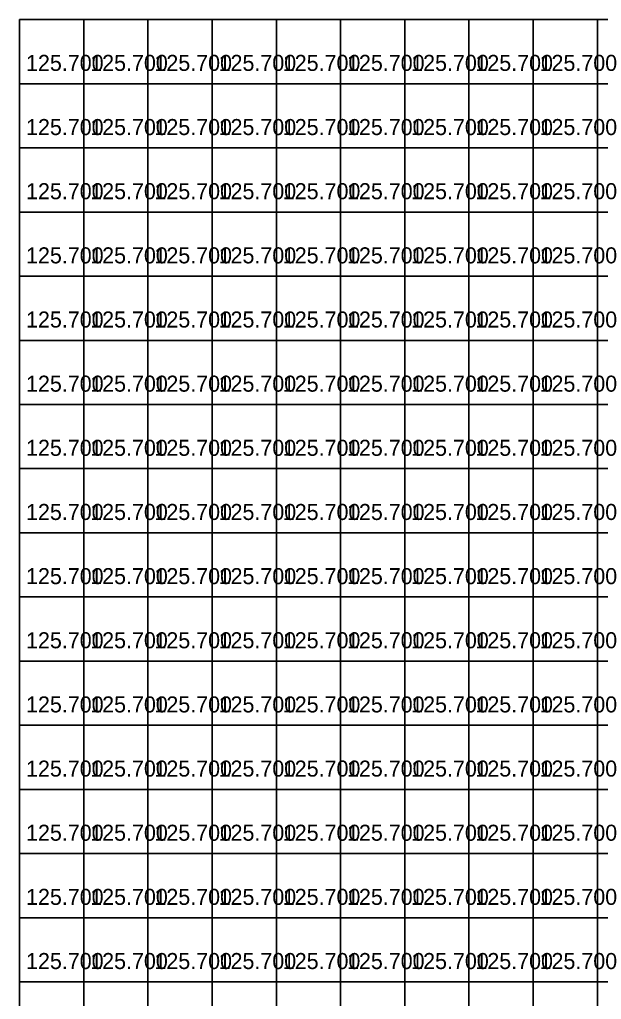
# Model space of a CAD drawing. Header units: metres. Extents: x 287857 to 287978, y 62957 to 63018.
# Drawn here: x 287856.92 to 287865.99, y 63002.56 to 63017.83 of the extents above; entities that cross this region are included whole.
import ezdxf

# ---------------------------------------------------------------- set-up
doc = ezdxf.new("R2010")
doc.units = ezdxf.units.M
doc.layers.add('ARCH-INTERP', color=7, linetype='Continuous', true_color=0x64748b)
doc.layers.add('ARCH-LEVEL-TXT', color=7, linetype='Continuous', true_color=0xa78bfa)

msp = doc.modelspace()

# ---------------------------------------------------------------- linework, layer by layer
at = {"layer": 'ARCH-INTERP'}
for points in [[(287856.925, 63016.831, 125.7), (287857.925, 63016.831, 125.7), (287857.925, 63017.831, 125.7), (287856.925, 63017.831, 125.7), (287856.925, 63016.831, 125.7)], [(287857.925, 63016.831, 125.7), (287858.925, 63016.831, 125.7), (287858.925, 63017.831, 125.7), (287857.925, 63017.831, 125.7), (287857.925, 63016.831, 125.7)], [(287858.925, 63016.831, 125.7), (287859.925, 63016.831, 125.7), (287859.925, 63017.831, 125.7), (287858.925, 63017.831, 125.7), (287858.925, 63016.831, 125.7)], [(287859.925, 63016.831, 125.7), (287860.925, 63016.831, 125.7), (287860.925, 63017.831, 125.7), (287859.925, 63017.831, 125.7), (287859.925, 63016.831, 125.7)], [(287860.925, 63016.831, 125.7), (287861.925, 63016.831, 125.7), (287861.925, 63017.831, 125.7), (287860.925, 63017.831, 125.7), (287860.925, 63016.831, 125.7)], [(287861.925, 63016.831, 125.7), (287862.925, 63016.831, 125.7), (287862.925, 63017.831, 125.7), (287861.925, 63017.831, 125.7), (287861.925, 63016.831, 125.7)], [(287862.925, 63016.831, 125.7), (287863.925, 63016.831, 125.7), (287863.925, 63017.831, 125.7), (287862.925, 63017.831, 125.7), (287862.925, 63016.831, 125.7)], [(287863.925, 63016.831, 125.7), (287864.925, 63016.831, 125.7), (287864.925, 63017.831, 125.7), (287863.925, 63017.831, 125.7), (287863.925, 63016.831, 125.7)], [(287864.925, 63016.831, 125.7), (287865.925, 63016.831, 125.7), (287865.925, 63017.831, 125.7), (287864.925, 63017.831, 125.7), (287864.925, 63016.831, 125.7)], [(287865.925, 63016.831, 125.7), (287866.925, 63016.831, 125.7), (287866.925, 63017.831, 125.7), (287865.925, 63017.831, 125.7), (287865.925, 63016.831, 125.7)], [(287856.925, 63015.831, 125.7), (287857.925, 63015.831, 125.7), (287857.925, 63016.831, 125.7), (287856.925, 63016.831, 125.7), (287856.925, 63015.831, 125.7)], [(287857.925, 63015.831, 125.7), (287858.925, 63015.831, 125.7), (287858.925, 63016.831, 125.7), (287857.925, 63016.831, 125.7), (287857.925, 63015.831, 125.7)], [(287858.925, 63015.831, 125.7), (287859.925, 63015.831, 125.7), (287859.925, 63016.831, 125.7), (287858.925, 63016.831, 125.7), (287858.925, 63015.831, 125.7)], [(287859.925, 63015.831, 125.7), (287860.925, 63015.831, 125.7), (287860.925, 63016.831, 125.7), (287859.925, 63016.831, 125.7), (287859.925, 63015.831, 125.7)], [(287860.925, 63015.831, 125.7), (287861.925, 63015.831, 125.7), (287861.925, 63016.831, 125.7), (287860.925, 63016.831, 125.7), (287860.925, 63015.831, 125.7)], [(287861.925, 63015.831, 125.7), (287862.925, 63015.831, 125.7), (287862.925, 63016.831, 125.7), (287861.925, 63016.831, 125.7), (287861.925, 63015.831, 125.7)], [(287862.925, 63015.831, 125.7), (287863.925, 63015.831, 125.7), (287863.925, 63016.831, 125.7), (287862.925, 63016.831, 125.7), (287862.925, 63015.831, 125.7)], [(287863.925, 63015.831, 125.7), (287864.925, 63015.831, 125.7), (287864.925, 63016.831, 125.7), (287863.925, 63016.831, 125.7), (287863.925, 63015.831, 125.7)], [(287864.925, 63015.831, 125.7), (287865.925, 63015.831, 125.7), (287865.925, 63016.831, 125.7), (287864.925, 63016.831, 125.7), (287864.925, 63015.831, 125.7)], [(287865.925, 63015.831, 125.7), (287866.925, 63015.831, 125.7), (287866.925, 63016.831, 125.7), (287865.925, 63016.831, 125.7), (287865.925, 63015.831, 125.7)], [(287856.925, 63014.831, 125.7), (287857.925, 63014.831, 125.7), (287857.925, 63015.831, 125.7), (287856.925, 63015.831, 125.7), (287856.925, 63014.831, 125.7)], [(287857.925, 63014.831, 125.7), (287858.925, 63014.831, 125.7), (287858.925, 63015.831, 125.7), (287857.925, 63015.831, 125.7), (287857.925, 63014.831, 125.7)], [(287858.925, 63014.831, 125.7), (287859.925, 63014.831, 125.7), (287859.925, 63015.831, 125.7), (287858.925, 63015.831, 125.7), (287858.925, 63014.831, 125.7)], [(287859.925, 63014.831, 125.7), (287860.925, 63014.831, 125.7), (287860.925, 63015.831, 125.7), (287859.925, 63015.831, 125.7), (287859.925, 63014.831, 125.7)], [(287860.925, 63014.831, 125.7), (287861.925, 63014.831, 125.7), (287861.925, 63015.831, 125.7), (287860.925, 63015.831, 125.7), (287860.925, 63014.831, 125.7)], [(287861.925, 63014.831, 125.7), (287862.925, 63014.831, 125.7), (287862.925, 63015.831, 125.7), (287861.925, 63015.831, 125.7), (287861.925, 63014.831, 125.7)], [(287862.925, 63014.831, 125.7), (287863.925, 63014.831, 125.7), (287863.925, 63015.831, 125.7), (287862.925, 63015.831, 125.7), (287862.925, 63014.831, 125.7)], [(287863.925, 63014.831, 125.7), (287864.925, 63014.831, 125.7), (287864.925, 63015.831, 125.7), (287863.925, 63015.831, 125.7), (287863.925, 63014.831, 125.7)], [(287864.925, 63014.831, 125.7), (287865.925, 63014.831, 125.7), (287865.925, 63015.831, 125.7), (287864.925, 63015.831, 125.7), (287864.925, 63014.831, 125.7)], [(287865.925, 63014.831, 125.7), (287866.925, 63014.831, 125.7), (287866.925, 63015.831, 125.7), (287865.925, 63015.831, 125.7), (287865.925, 63014.831, 125.7)], [(287856.925, 63013.831, 125.7), (287857.925, 63013.831, 125.7), (287857.925, 63014.831, 125.7), (287856.925, 63014.831, 125.7), (287856.925, 63013.831, 125.7)], [(287857.925, 63013.831, 125.7), (287858.925, 63013.831, 125.7), (287858.925, 63014.831, 125.7), (287857.925, 63014.831, 125.7), (287857.925, 63013.831, 125.7)], [(287858.925, 63013.831, 125.7), (287859.925, 63013.831, 125.7), (287859.925, 63014.831, 125.7), (287858.925, 63014.831, 125.7), (287858.925, 63013.831, 125.7)], [(287859.925, 63013.831, 125.7), (287860.925, 63013.831, 125.7), (287860.925, 63014.831, 125.7), (287859.925, 63014.831, 125.7), (287859.925, 63013.831, 125.7)], [(287860.925, 63013.831, 125.7), (287861.925, 63013.831, 125.7), (287861.925, 63014.831, 125.7), (287860.925, 63014.831, 125.7), (287860.925, 63013.831, 125.7)], [(287861.925, 63013.831, 125.7), (287862.925, 63013.831, 125.7), (287862.925, 63014.831, 125.7), (287861.925, 63014.831, 125.7), (287861.925, 63013.831, 125.7)], [(287862.925, 63013.831, 125.7), (287863.925, 63013.831, 125.7), (287863.925, 63014.831, 125.7), (287862.925, 63014.831, 125.7), (287862.925, 63013.831, 125.7)], [(287863.925, 63013.831, 125.7), (287864.925, 63013.831, 125.7), (287864.925, 63014.831, 125.7), (287863.925, 63014.831, 125.7), (287863.925, 63013.831, 125.7)], [(287864.925, 63013.831, 125.7), (287865.925, 63013.831, 125.7), (287865.925, 63014.831, 125.7), (287864.925, 63014.831, 125.7), (287864.925, 63013.831, 125.7)], [(287865.925, 63013.831, 125.7), (287866.925, 63013.831, 125.7), (287866.925, 63014.831, 125.7), (287865.925, 63014.831, 125.7), (287865.925, 63013.831, 125.7)], [(287856.925, 63012.831, 125.7), (287857.925, 63012.831, 125.7), (287857.925, 63013.831, 125.7), (287856.925, 63013.831, 125.7), (287856.925, 63012.831, 125.7)], [(287857.925, 63012.831, 125.7), (287858.925, 63012.831, 125.7), (287858.925, 63013.831, 125.7), (287857.925, 63013.831, 125.7), (287857.925, 63012.831, 125.7)], [(287858.925, 63012.831, 125.7), (287859.925, 63012.831, 125.7), (287859.925, 63013.831, 125.7), (287858.925, 63013.831, 125.7), (287858.925, 63012.831, 125.7)], [(287859.925, 63012.831, 125.7), (287860.925, 63012.831, 125.7), (287860.925, 63013.831, 125.7), (287859.925, 63013.831, 125.7), (287859.925, 63012.831, 125.7)], [(287860.925, 63012.831, 125.7), (287861.925, 63012.831, 125.7), (287861.925, 63013.831, 125.7), (287860.925, 63013.831, 125.7), (287860.925, 63012.831, 125.7)], [(287861.925, 63012.831, 125.7), (287862.925, 63012.831, 125.7), (287862.925, 63013.831, 125.7), (287861.925, 63013.831, 125.7), (287861.925, 63012.831, 125.7)], [(287862.925, 63012.831, 125.7), (287863.925, 63012.831, 125.7), (287863.925, 63013.831, 125.7), (287862.925, 63013.831, 125.7), (287862.925, 63012.831, 125.7)], [(287863.925, 63012.831, 125.7), (287864.925, 63012.831, 125.7), (287864.925, 63013.831, 125.7), (287863.925, 63013.831, 125.7), (287863.925, 63012.831, 125.7)], [(287864.925, 63012.831, 125.7), (287865.925, 63012.831, 125.7), (287865.925, 63013.831, 125.7), (287864.925, 63013.831, 125.7), (287864.925, 63012.831, 125.7)], [(287865.925, 63012.831, 125.7), (287866.925, 63012.831, 125.7), (287866.925, 63013.831, 125.7), (287865.925, 63013.831, 125.7), (287865.925, 63012.831, 125.7)], [(287856.925, 63011.831, 125.7), (287857.925, 63011.831, 125.7), (287857.925, 63012.831, 125.7), (287856.925, 63012.831, 125.7), (287856.925, 63011.831, 125.7)], [(287857.925, 63011.831, 125.7), (287858.925, 63011.831, 125.7), (287858.925, 63012.831, 125.7), (287857.925, 63012.831, 125.7), (287857.925, 63011.831, 125.7)], [(287858.925, 63011.831, 125.7), (287859.925, 63011.831, 125.7), (287859.925, 63012.831, 125.7), (287858.925, 63012.831, 125.7), (287858.925, 63011.831, 125.7)], [(287859.925, 63011.831, 125.7), (287860.925, 63011.831, 125.7), (287860.925, 63012.831, 125.7), (287859.925, 63012.831, 125.7), (287859.925, 63011.831, 125.7)], [(287860.925, 63011.831, 125.7), (287861.925, 63011.831, 125.7), (287861.925, 63012.831, 125.7), (287860.925, 63012.831, 125.7), (287860.925, 63011.831, 125.7)], [(287861.925, 63011.831, 125.7), (287862.925, 63011.831, 125.7), (287862.925, 63012.831, 125.7), (287861.925, 63012.831, 125.7), (287861.925, 63011.831, 125.7)], [(287862.925, 63011.831, 125.7), (287863.925, 63011.831, 125.7), (287863.925, 63012.831, 125.7), (287862.925, 63012.831, 125.7), (287862.925, 63011.831, 125.7)], [(287863.925, 63011.831, 125.7), (287864.925, 63011.831, 125.7), (287864.925, 63012.831, 125.7), (287863.925, 63012.831, 125.7), (287863.925, 63011.831, 125.7)], [(287864.925, 63011.831, 125.7), (287865.925, 63011.831, 125.7), (287865.925, 63012.831, 125.7), (287864.925, 63012.831, 125.7), (287864.925, 63011.831, 125.7)], [(287865.925, 63011.831, 125.7), (287866.925, 63011.831, 125.7), (287866.925, 63012.831, 125.7), (287865.925, 63012.831, 125.7), (287865.925, 63011.831, 125.7)], [(287856.925, 63010.831, 125.7), (287857.925, 63010.831, 125.7), (287857.925, 63011.831, 125.7), (287856.925, 63011.831, 125.7), (287856.925, 63010.831, 125.7)], [(287857.925, 63010.831, 125.7), (287858.925, 63010.831, 125.7), (287858.925, 63011.831, 125.7), (287857.925, 63011.831, 125.7), (287857.925, 63010.831, 125.7)], [(287858.925, 63010.831, 125.7), (287859.925, 63010.831, 125.7), (287859.925, 63011.831, 125.7), (287858.925, 63011.831, 125.7), (287858.925, 63010.831, 125.7)], [(287859.925, 63010.831, 125.7), (287860.925, 63010.831, 125.7), (287860.925, 63011.831, 125.7), (287859.925, 63011.831, 125.7), (287859.925, 63010.831, 125.7)], [(287860.925, 63010.831, 125.7), (287861.925, 63010.831, 125.7), (287861.925, 63011.831, 125.7), (287860.925, 63011.831, 125.7), (287860.925, 63010.831, 125.7)], [(287861.925, 63010.831, 125.7), (287862.925, 63010.831, 125.7), (287862.925, 63011.831, 125.7), (287861.925, 63011.831, 125.7), (287861.925, 63010.831, 125.7)], [(287862.925, 63010.831, 125.7), (287863.925, 63010.831, 125.7), (287863.925, 63011.831, 125.7), (287862.925, 63011.831, 125.7), (287862.925, 63010.831, 125.7)], [(287863.925, 63010.831, 125.7), (287864.925, 63010.831, 125.7), (287864.925, 63011.831, 125.7), (287863.925, 63011.831, 125.7), (287863.925, 63010.831, 125.7)], [(287864.925, 63010.831, 125.7), (287865.925, 63010.831, 125.7), (287865.925, 63011.831, 125.7), (287864.925, 63011.831, 125.7), (287864.925, 63010.831, 125.7)], [(287865.925, 63010.831, 125.7), (287866.925, 63010.831, 125.7), (287866.925, 63011.831, 125.7), (287865.925, 63011.831, 125.7), (287865.925, 63010.831, 125.7)], [(287856.925, 63009.831, 125.7), (287857.925, 63009.831, 125.7), (287857.925, 63010.831, 125.7), (287856.925, 63010.831, 125.7), (287856.925, 63009.831, 125.7)], [(287857.925, 63009.831, 125.7), (287858.925, 63009.831, 125.7), (287858.925, 63010.831, 125.7), (287857.925, 63010.831, 125.7), (287857.925, 63009.831, 125.7)], [(287858.925, 63009.831, 125.7), (287859.925, 63009.831, 125.7), (287859.925, 63010.831, 125.7), (287858.925, 63010.831, 125.7), (287858.925, 63009.831, 125.7)], [(287859.925, 63009.831, 125.7), (287860.925, 63009.831, 125.7), (287860.925, 63010.831, 125.7), (287859.925, 63010.831, 125.7), (287859.925, 63009.831, 125.7)], [(287860.925, 63009.831, 125.7), (287861.925, 63009.831, 125.7), (287861.925, 63010.831, 125.7), (287860.925, 63010.831, 125.7), (287860.925, 63009.831, 125.7)], [(287861.925, 63009.831, 125.7), (287862.925, 63009.831, 125.7), (287862.925, 63010.831, 125.7), (287861.925, 63010.831, 125.7), (287861.925, 63009.831, 125.7)], [(287862.925, 63009.831, 125.7), (287863.925, 63009.831, 125.7), (287863.925, 63010.831, 125.7), (287862.925, 63010.831, 125.7), (287862.925, 63009.831, 125.7)], [(287863.925, 63009.831, 125.7), (287864.925, 63009.831, 125.7), (287864.925, 63010.831, 125.7), (287863.925, 63010.831, 125.7), (287863.925, 63009.831, 125.7)], [(287864.925, 63009.831, 125.7), (287865.925, 63009.831, 125.7), (287865.925, 63010.831, 125.7), (287864.925, 63010.831, 125.7), (287864.925, 63009.831, 125.7)], [(287865.925, 63009.831, 125.7), (287866.925, 63009.831, 125.7), (287866.925, 63010.831, 125.7), (287865.925, 63010.831, 125.7), (287865.925, 63009.831, 125.7)], [(287856.925, 63008.831, 125.7), (287857.925, 63008.831, 125.7), (287857.925, 63009.831, 125.7), (287856.925, 63009.831, 125.7), (287856.925, 63008.831, 125.7)], [(287857.925, 63008.831, 125.7), (287858.925, 63008.831, 125.7), (287858.925, 63009.831, 125.7), (287857.925, 63009.831, 125.7), (287857.925, 63008.831, 125.7)], [(287858.925, 63008.831, 125.7), (287859.925, 63008.831, 125.7), (287859.925, 63009.831, 125.7), (287858.925, 63009.831, 125.7), (287858.925, 63008.831, 125.7)], [(287859.925, 63008.831, 125.7), (287860.925, 63008.831, 125.7), (287860.925, 63009.831, 125.7), (287859.925, 63009.831, 125.7), (287859.925, 63008.831, 125.7)], [(287860.925, 63008.831, 125.7), (287861.925, 63008.831, 125.7), (287861.925, 63009.831, 125.7), (287860.925, 63009.831, 125.7), (287860.925, 63008.831, 125.7)], [(287861.925, 63008.831, 125.7), (287862.925, 63008.831, 125.7), (287862.925, 63009.831, 125.7), (287861.925, 63009.831, 125.7), (287861.925, 63008.831, 125.7)], [(287862.925, 63008.831, 125.7), (287863.925, 63008.831, 125.7), (287863.925, 63009.831, 125.7), (287862.925, 63009.831, 125.7), (287862.925, 63008.831, 125.7)], [(287863.925, 63008.831, 125.7), (287864.925, 63008.831, 125.7), (287864.925, 63009.831, 125.7), (287863.925, 63009.831, 125.7), (287863.925, 63008.831, 125.7)], [(287864.925, 63008.831, 125.7), (287865.925, 63008.831, 125.7), (287865.925, 63009.831, 125.7), (287864.925, 63009.831, 125.7), (287864.925, 63008.831, 125.7)], [(287865.925, 63008.831, 125.7), (287866.925, 63008.831, 125.7), (287866.925, 63009.831, 125.7), (287865.925, 63009.831, 125.7), (287865.925, 63008.831, 125.7)], [(287856.925, 63007.831, 125.7), (287857.925, 63007.831, 125.7), (287857.925, 63008.831, 125.7), (287856.925, 63008.831, 125.7), (287856.925, 63007.831, 125.7)], [(287857.925, 63007.831, 125.7), (287858.925, 63007.831, 125.7), (287858.925, 63008.831, 125.7), (287857.925, 63008.831, 125.7), (287857.925, 63007.831, 125.7)], [(287858.925, 63007.831, 125.7), (287859.925, 63007.831, 125.7), (287859.925, 63008.831, 125.7), (287858.925, 63008.831, 125.7), (287858.925, 63007.831, 125.7)], [(287859.925, 63007.831, 125.7), (287860.925, 63007.831, 125.7), (287860.925, 63008.831, 125.7), (287859.925, 63008.831, 125.7), (287859.925, 63007.831, 125.7)], [(287860.925, 63007.831, 125.7), (287861.925, 63007.831, 125.7), (287861.925, 63008.831, 125.7), (287860.925, 63008.831, 125.7), (287860.925, 63007.831, 125.7)], [(287861.925, 63007.831, 125.7), (287862.925, 63007.831, 125.7), (287862.925, 63008.831, 125.7), (287861.925, 63008.831, 125.7), (287861.925, 63007.831, 125.7)], [(287862.925, 63007.831, 125.7), (287863.925, 63007.831, 125.7), (287863.925, 63008.831, 125.7), (287862.925, 63008.831, 125.7), (287862.925, 63007.831, 125.7)], [(287863.925, 63007.831, 125.7), (287864.925, 63007.831, 125.7), (287864.925, 63008.831, 125.7), (287863.925, 63008.831, 125.7), (287863.925, 63007.831, 125.7)], [(287864.925, 63007.831, 125.7), (287865.925, 63007.831, 125.7), (287865.925, 63008.831, 125.7), (287864.925, 63008.831, 125.7), (287864.925, 63007.831, 125.7)], [(287865.925, 63007.831, 125.7), (287866.925, 63007.831, 125.7), (287866.925, 63008.831, 125.7), (287865.925, 63008.831, 125.7), (287865.925, 63007.831, 125.7)], [(287856.925, 63006.831, 125.7), (287857.925, 63006.831, 125.7), (287857.925, 63007.831, 125.7), (287856.925, 63007.831, 125.7), (287856.925, 63006.831, 125.7)], [(287857.925, 63006.831, 125.7), (287858.925, 63006.831, 125.7), (287858.925, 63007.831, 125.7), (287857.925, 63007.831, 125.7), (287857.925, 63006.831, 125.7)], [(287858.925, 63006.831, 125.7), (287859.925, 63006.831, 125.7), (287859.925, 63007.831, 125.7), (287858.925, 63007.831, 125.7), (287858.925, 63006.831, 125.7)], [(287859.925, 63006.831, 125.7), (287860.925, 63006.831, 125.7), (287860.925, 63007.831, 125.7), (287859.925, 63007.831, 125.7), (287859.925, 63006.831, 125.7)], [(287860.925, 63006.831, 125.7), (287861.925, 63006.831, 125.7), (287861.925, 63007.831, 125.7), (287860.925, 63007.831, 125.7), (287860.925, 63006.831, 125.7)], [(287861.925, 63006.831, 125.7), (287862.925, 63006.831, 125.7), (287862.925, 63007.831, 125.7), (287861.925, 63007.831, 125.7), (287861.925, 63006.831, 125.7)], [(287862.925, 63006.831, 125.7), (287863.925, 63006.831, 125.7), (287863.925, 63007.831, 125.7), (287862.925, 63007.831, 125.7), (287862.925, 63006.831, 125.7)], [(287863.925, 63006.831, 125.7), (287864.925, 63006.831, 125.7), (287864.925, 63007.831, 125.7), (287863.925, 63007.831, 125.7), (287863.925, 63006.831, 125.7)], [(287864.925, 63006.831, 125.7), (287865.925, 63006.831, 125.7), (287865.925, 63007.831, 125.7), (287864.925, 63007.831, 125.7), (287864.925, 63006.831, 125.7)], [(287865.925, 63006.831, 125.7), (287866.925, 63006.831, 125.7), (287866.925, 63007.831, 125.7), (287865.925, 63007.831, 125.7), (287865.925, 63006.831, 125.7)], [(287856.925, 63005.831, 125.7), (287857.925, 63005.831, 125.7), (287857.925, 63006.831, 125.7), (287856.925, 63006.831, 125.7), (287856.925, 63005.831, 125.7)], [(287857.925, 63005.831, 125.7), (287858.925, 63005.831, 125.7), (287858.925, 63006.831, 125.7), (287857.925, 63006.831, 125.7), (287857.925, 63005.831, 125.7)], [(287858.925, 63005.831, 125.7), (287859.925, 63005.831, 125.7), (287859.925, 63006.831, 125.7), (287858.925, 63006.831, 125.7), (287858.925, 63005.831, 125.7)], [(287859.925, 63005.831, 125.7), (287860.925, 63005.831, 125.7), (287860.925, 63006.831, 125.7), (287859.925, 63006.831, 125.7), (287859.925, 63005.831, 125.7)], [(287860.925, 63005.831, 125.7), (287861.925, 63005.831, 125.7), (287861.925, 63006.831, 125.7), (287860.925, 63006.831, 125.7), (287860.925, 63005.831, 125.7)], [(287861.925, 63005.831, 125.7), (287862.925, 63005.831, 125.7), (287862.925, 63006.831, 125.7), (287861.925, 63006.831, 125.7), (287861.925, 63005.831, 125.7)], [(287862.925, 63005.831, 125.7), (287863.925, 63005.831, 125.7), (287863.925, 63006.831, 125.7), (287862.925, 63006.831, 125.7), (287862.925, 63005.831, 125.7)], [(287863.925, 63005.831, 125.7), (287864.925, 63005.831, 125.7), (287864.925, 63006.831, 125.7), (287863.925, 63006.831, 125.7), (287863.925, 63005.831, 125.7)], [(287864.925, 63005.831, 125.7), (287865.925, 63005.831, 125.7), (287865.925, 63006.831, 125.7), (287864.925, 63006.831, 125.7), (287864.925, 63005.831, 125.7)], [(287865.925, 63005.831, 125.7), (287866.925, 63005.831, 125.7), (287866.925, 63006.831, 125.7), (287865.925, 63006.831, 125.7), (287865.925, 63005.831, 125.7)], [(287856.925, 63004.831, 125.7), (287857.925, 63004.831, 125.7), (287857.925, 63005.831, 125.7), (287856.925, 63005.831, 125.7), (287856.925, 63004.831, 125.7)], [(287857.925, 63004.831, 125.7), (287858.925, 63004.831, 125.7), (287858.925, 63005.831, 125.7), (287857.925, 63005.831, 125.7), (287857.925, 63004.831, 125.7)], [(287858.925, 63004.831, 125.7), (287859.925, 63004.831, 125.7), (287859.925, 63005.831, 125.7), (287858.925, 63005.831, 125.7), (287858.925, 63004.831, 125.7)], [(287859.925, 63004.831, 125.7), (287860.925, 63004.831, 125.7), (287860.925, 63005.831, 125.7), (287859.925, 63005.831, 125.7), (287859.925, 63004.831, 125.7)], [(287860.925, 63004.831, 125.7), (287861.925, 63004.831, 125.7), (287861.925, 63005.831, 125.7), (287860.925, 63005.831, 125.7), (287860.925, 63004.831, 125.7)], [(287861.925, 63004.831, 125.7), (287862.925, 63004.831, 125.7), (287862.925, 63005.831, 125.7), (287861.925, 63005.831, 125.7), (287861.925, 63004.831, 125.7)], [(287862.925, 63004.831, 125.7), (287863.925, 63004.831, 125.7), (287863.925, 63005.831, 125.7), (287862.925, 63005.831, 125.7), (287862.925, 63004.831, 125.7)], [(287863.925, 63004.831, 125.7), (287864.925, 63004.831, 125.7), (287864.925, 63005.831, 125.7), (287863.925, 63005.831, 125.7), (287863.925, 63004.831, 125.7)], [(287864.925, 63004.831, 125.7), (287865.925, 63004.831, 125.7), (287865.925, 63005.831, 125.7), (287864.925, 63005.831, 125.7), (287864.925, 63004.831, 125.7)], [(287865.925, 63004.831, 125.7), (287866.925, 63004.831, 125.7), (287866.925, 63005.831, 125.7), (287865.925, 63005.831, 125.7), (287865.925, 63004.831, 125.7)], [(287856.925, 63003.831, 125.7), (287857.925, 63003.831, 125.7), (287857.925, 63004.831, 125.7), (287856.925, 63004.831, 125.7), (287856.925, 63003.831, 125.7)], [(287857.925, 63003.831, 125.7), (287858.925, 63003.831, 125.7), (287858.925, 63004.831, 125.7), (287857.925, 63004.831, 125.7), (287857.925, 63003.831, 125.7)], [(287858.925, 63003.831, 125.7), (287859.925, 63003.831, 125.7), (287859.925, 63004.831, 125.7), (287858.925, 63004.831, 125.7), (287858.925, 63003.831, 125.7)], [(287859.925, 63003.831, 125.7), (287860.925, 63003.831, 125.7), (287860.925, 63004.831, 125.7), (287859.925, 63004.831, 125.7), (287859.925, 63003.831, 125.7)], [(287860.925, 63003.831, 125.7), (287861.925, 63003.831, 125.7), (287861.925, 63004.831, 125.7), (287860.925, 63004.831, 125.7), (287860.925, 63003.831, 125.7)], [(287861.925, 63003.831, 125.7), (287862.925, 63003.831, 125.7), (287862.925, 63004.831, 125.7), (287861.925, 63004.831, 125.7), (287861.925, 63003.831, 125.7)], [(287862.925, 63003.831, 125.7), (287863.925, 63003.831, 125.7), (287863.925, 63004.831, 125.7), (287862.925, 63004.831, 125.7), (287862.925, 63003.831, 125.7)], [(287863.925, 63003.831, 125.7), (287864.925, 63003.831, 125.7), (287864.925, 63004.831, 125.7), (287863.925, 63004.831, 125.7), (287863.925, 63003.831, 125.7)], [(287864.925, 63003.831, 125.7), (287865.925, 63003.831, 125.7), (287865.925, 63004.831, 125.7), (287864.925, 63004.831, 125.7), (287864.925, 63003.831, 125.7)], [(287865.925, 63003.831, 125.7), (287866.925, 63003.831, 125.7), (287866.925, 63004.831, 125.7), (287865.925, 63004.831, 125.7), (287865.925, 63003.831, 125.7)], [(287856.925, 63002.831, 125.7), (287857.925, 63002.831, 125.7), (287857.925, 63003.831, 125.7), (287856.925, 63003.831, 125.7), (287856.925, 63002.831, 125.7)], [(287857.925, 63002.831, 125.7), (287858.925, 63002.831, 125.7), (287858.925, 63003.831, 125.7), (287857.925, 63003.831, 125.7), (287857.925, 63002.831, 125.7)], [(287858.925, 63002.831, 125.7), (287859.925, 63002.831, 125.7), (287859.925, 63003.831, 125.7), (287858.925, 63003.831, 125.7), (287858.925, 63002.831, 125.7)], [(287859.925, 63002.831, 125.7), (287860.925, 63002.831, 125.7), (287860.925, 63003.831, 125.7), (287859.925, 63003.831, 125.7), (287859.925, 63002.831, 125.7)], [(287860.925, 63002.831, 125.7), (287861.925, 63002.831, 125.7), (287861.925, 63003.831, 125.7), (287860.925, 63003.831, 125.7), (287860.925, 63002.831, 125.7)], [(287861.925, 63002.831, 125.7), (287862.925, 63002.831, 125.7), (287862.925, 63003.831, 125.7), (287861.925, 63003.831, 125.7), (287861.925, 63002.831, 125.7)], [(287862.925, 63002.831, 125.7), (287863.925, 63002.831, 125.7), (287863.925, 63003.831, 125.7), (287862.925, 63003.831, 125.7), (287862.925, 63002.831, 125.7)], [(287863.925, 63002.831, 125.7), (287864.925, 63002.831, 125.7), (287864.925, 63003.831, 125.7), (287863.925, 63003.831, 125.7), (287863.925, 63002.831, 125.7)], [(287864.925, 63002.831, 125.7), (287865.925, 63002.831, 125.7), (287865.925, 63003.831, 125.7), (287864.925, 63003.831, 125.7), (287864.925, 63002.831, 125.7)], [(287865.925, 63002.831, 125.7), (287866.925, 63002.831, 125.7), (287866.925, 63003.831, 125.7), (287865.925, 63003.831, 125.7), (287865.925, 63002.831, 125.7)], [(287856.925, 63001.831, 125.7), (287857.925, 63001.831, 125.7), (287857.925, 63002.831, 125.7), (287856.925, 63002.831, 125.7), (287856.925, 63001.831, 125.7)], [(287857.925, 63001.831, 125.7), (287858.925, 63001.831, 125.7), (287858.925, 63002.831, 125.7), (287857.925, 63002.831, 125.7), (287857.925, 63001.831, 125.7)], [(287858.925, 63001.831, 125.7), (287859.925, 63001.831, 125.7), (287859.925, 63002.831, 125.7), (287858.925, 63002.831, 125.7), (287858.925, 63001.831, 125.7)], [(287859.925, 63001.831, 125.7), (287860.925, 63001.831, 125.7), (287860.925, 63002.831, 125.7), (287859.925, 63002.831, 125.7), (287859.925, 63001.831, 125.7)], [(287860.925, 63001.831, 125.7), (287861.925, 63001.831, 125.7), (287861.925, 63002.831, 125.7), (287860.925, 63002.831, 125.7), (287860.925, 63001.831, 125.7)], [(287861.925, 63001.831, 125.7), (287862.925, 63001.831, 125.7), (287862.925, 63002.831, 125.7), (287861.925, 63002.831, 125.7), (287861.925, 63001.831, 125.7)], [(287862.925, 63001.831, 125.7), (287863.925, 63001.831, 125.7), (287863.925, 63002.831, 125.7), (287862.925, 63002.831, 125.7), (287862.925, 63001.831, 125.7)], [(287863.925, 63001.831, 125.7), (287864.925, 63001.831, 125.7), (287864.925, 63002.831, 125.7), (287863.925, 63002.831, 125.7), (287863.925, 63001.831, 125.7)], [(287864.925, 63001.831, 125.7), (287865.925, 63001.831, 125.7), (287865.925, 63002.831, 125.7), (287864.925, 63002.831, 125.7), (287864.925, 63001.831, 125.7)], [(287865.925, 63001.831, 125.7), (287866.925, 63001.831, 125.7), (287866.925, 63002.831, 125.7), (287865.925, 63002.831, 125.7), (287865.925, 63001.831, 125.7)]]:
    msp.add_polyline3d(points, dxfattribs=at)

# ---------------------------------------------------------------- texts
at = {"layer": 'ARCH-LEVEL-TXT'}
for p in [(287857.025, 63017.031, 125.7), (287858.025, 63017.031, 125.7), (287859.025, 63017.031, 125.7), (287860.025, 63017.031, 125.7), (287861.025, 63017.031, 125.7), (287862.025, 63017.031, 125.7), (287863.025, 63017.031, 125.7), (287864.025, 63017.031, 125.7), (287865.025, 63017.031, 125.7), (287857.025, 63016.031, 125.7), (287858.025, 63016.031, 125.7), (287859.025, 63016.031, 125.7), (287860.025, 63016.031, 125.7), (287861.025, 63016.031, 125.7), (287862.025, 63016.031, 125.7), (287863.025, 63016.031, 125.7), (287864.025, 63016.031, 125.7), (287865.025, 63016.031, 125.7), (287857.025, 63015.031, 125.7), (287858.025, 63015.031, 125.7), (287859.025, 63015.031, 125.7), (287860.025, 63015.031, 125.7), (287861.025, 63015.031, 125.7), (287862.025, 63015.031, 125.7), (287863.025, 63015.031, 125.7), (287864.025, 63015.031, 125.7), (287865.025, 63015.031, 125.7), (287857.025, 63014.031, 125.7), (287858.025, 63014.031, 125.7), (287859.025, 63014.031, 125.7), (287860.025, 63014.031, 125.7), (287861.025, 63014.031, 125.7), (287862.025, 63014.031, 125.7), (287863.025, 63014.031, 125.7), (287864.025, 63014.031, 125.7), (287865.025, 63014.031, 125.7), (287857.025, 63013.031, 125.7), (287858.025, 63013.031, 125.7), (287859.025, 63013.031, 125.7), (287860.025, 63013.031, 125.7), (287861.025, 63013.031, 125.7), (287862.025, 63013.031, 125.7), (287863.025, 63013.031, 125.7), (287864.025, 63013.031, 125.7), (287865.025, 63013.031, 125.7), (287857.025, 63012.031, 125.7), (287858.025, 63012.031, 125.7), (287859.025, 63012.031, 125.7), (287860.025, 63012.031, 125.7), (287861.025, 63012.031, 125.7), (287862.025, 63012.031, 125.7), (287863.025, 63012.031, 125.7), (287864.025, 63012.031, 125.7), (287865.025, 63012.031, 125.7), (287857.025, 63011.031, 125.7), (287858.025, 63011.031, 125.7), (287859.025, 63011.031, 125.7), (287860.025, 63011.031, 125.7), (287861.025, 63011.031, 125.7), (287862.025, 63011.031, 125.7), (287863.025, 63011.031, 125.7), (287864.025, 63011.031, 125.7), (287865.025, 63011.031, 125.7), (287857.025, 63010.031, 125.7), (287858.025, 63010.031, 125.7), (287859.025, 63010.031, 125.7), (287860.025, 63010.031, 125.7), (287861.025, 63010.031, 125.7), (287862.025, 63010.031, 125.7), (287863.025, 63010.031, 125.7), (287864.025, 63010.031, 125.7), (287865.025, 63010.031, 125.7), (287857.025, 63009.031, 125.7), (287858.025, 63009.031, 125.7), (287859.025, 63009.031, 125.7), (287860.025, 63009.031, 125.7), (287861.025, 63009.031, 125.7), (287862.025, 63009.031, 125.7), (287863.025, 63009.031, 125.7), (287864.025, 63009.031, 125.7), (287865.025, 63009.031, 125.7), (287857.025, 63008.031, 125.7), (287858.025, 63008.031, 125.7), (287859.025, 63008.031, 125.7), (287860.025, 63008.031, 125.7), (287861.025, 63008.031, 125.7), (287862.025, 63008.031, 125.7), (287863.025, 63008.031, 125.7), (287864.025, 63008.031, 125.7), (287865.025, 63008.031, 125.7), (287857.025, 63007.031, 125.7), (287858.025, 63007.031, 125.7), (287859.025, 63007.031, 125.7), (287860.025, 63007.031, 125.7), (287861.025, 63007.031, 125.7), (287862.025, 63007.031, 125.7), (287863.025, 63007.031, 125.7), (287864.025, 63007.031, 125.7), (287865.025, 63007.031, 125.7), (287857.025, 63006.031, 125.7), (287858.025, 63006.031, 125.7), (287859.025, 63006.031, 125.7), (287860.025, 63006.031, 125.7), (287861.025, 63006.031, 125.7), (287862.025, 63006.031, 125.7), (287863.025, 63006.031, 125.7), (287864.025, 63006.031, 125.7), (287865.025, 63006.031, 125.7), (287857.025, 63005.031, 125.7), (287858.025, 63005.031, 125.7), (287859.025, 63005.031, 125.7), (287860.025, 63005.031, 125.7), (287861.025, 63005.031, 125.7), (287862.025, 63005.031, 125.7), (287863.025, 63005.031, 125.7), (287864.025, 63005.031, 125.7), (287865.025, 63005.031, 125.7), (287857.025, 63004.031, 125.7), (287858.025, 63004.031, 125.7), (287859.025, 63004.031, 125.7), (287860.025, 63004.031, 125.7), (287861.025, 63004.031, 125.7), (287862.025, 63004.031, 125.7), (287863.025, 63004.031, 125.7), (287864.025, 63004.031, 125.7), (287865.025, 63004.031, 125.7), (287857.025, 63003.031, 125.7), (287858.025, 63003.031, 125.7), (287859.025, 63003.031, 125.7), (287860.025, 63003.031, 125.7), (287861.025, 63003.031, 125.7), (287862.025, 63003.031, 125.7), (287863.025, 63003.031, 125.7), (287864.025, 63003.031, 125.7), (287865.025, 63003.031, 125.7)]:
    msp.add_text('125.700', height=0.25, dxfattribs=at).set_placement(p)

doc.saveas('drawing.dxf')
